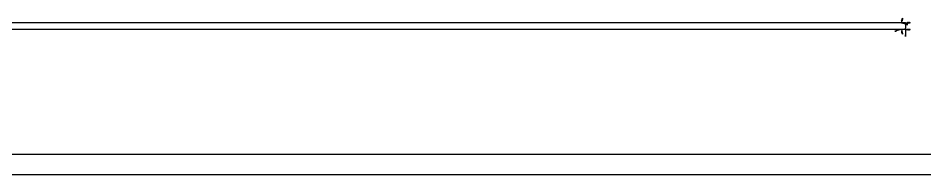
# Model space of a CAD drawing. Header units: millimetres. Extents: x -8665 to 13, y -124 to 125.
# Drawn here: x -2157 to -816, y -110 to 122 of the extents above; entities that cross this region are included whole.
import ezdxf

# ---------------------------------------------------------------- set-up
doc = ezdxf.new("R2010")
doc.units = ezdxf.units.MM
for name, color, linetype in [('AutoDetect_13_112', 1, 'Continuous'), ('AutoDetect_14_120', 1, 'Continuous'), ('AutoDetect_277_8', 1, 'Continuous'), ('AutoDetect_278_6', 1, 'Continuous'), ('KNOTENBLECH_ID_GUID_6B7FED3A_8994_4ed4_AF79_758A89B35B66', 1, 'Continuous')]:
    doc.layers.add(name, color=color, linetype=linetype)

# ---------------------------------------------------------------- blocks, each defined once
blk = doc.blocks.new('Kontrollpunkt')
at = {"color": 0}
for q in [(0, 6), (8, 0), (0, 0, 4)]:
    blk.add_line((0, 0), q, dxfattribs=at)
for points in [[(0.25, 8, -0.25), (-0.25, 8, -0.25), (-0.25, 8, 0.25), (0, 10, 0), (-0.25, 8, -0.25), (0.25, 8, 0.25), (0, 10, 0), (0.25, 8, -0.25), (0.25, 8, 0.25), (-0.25, 8, 0.25)], [(0.25, 6, -0.25), (-0.25, 6, -0.25), (-0.25, 6, 0.25), (0, 8, 0), (-0.25, 6, -0.25), (0.25, 6, 0.25), (0, 8, 0), (0.25, 6, -0.25), (0.25, 6, 0.25), (-0.25, 6, 0.25)], [(0.25, 0.25, 4), (-0.25, 0.25, 4), (-0.25, -0.25, 4), (0, 0, 6), (-0.25, 0.25, 4), (0.25, -0.25, 4), (0, 0, 6), (0.25, 0.25, 4), (0.25, -0.25, 4), (-0.25, -0.25, 4)], [(0.25, 0.25, 6), (-0.25, 0.25, 6), (-0.25, -0.25, 6), (0, 0, 8), (-0.25, 0.25, 6), (0.25, -0.25, 6), (0, 0, 8), (0.25, 0.25, 6), (0.25, -0.25, 6), (-0.25, -0.25, 6)], [(0.25, 0.25, 8), (-0.25, 0.25, 8), (-0.25, -0.25, 8), (0, 0, 10), (-0.25, 0.25, 8), (0.25, -0.25, 8), (0, 0, 10), (0.25, 0.25, 8), (0.25, -0.25, 8), (-0.25, -0.25, 8)], [(8, 0.25, -0.25), (8, 0.25, 0.25), (8, -0.25, 0.25), (10, 0, 0), (8, 0.25, 0.25), (8, -0.25, -0.25), (10, 0, 0), (8, 0.25, -0.25), (8, -0.25, -0.25), (8, -0.25, 0.25)]]:
    blk.add_polyline3d(points, dxfattribs=at)

msp = doc.modelspace()

# ---------------------------------------------------------------- linework, layer by layer
at = {"layer": 'AutoDetect_13_112', "color": 1}
msp.add_line((-845, 115, -220), (-2385, 115, -220), dxfattribs=at)
at = {"layer": 'AutoDetect_14_120', "color": 1}
msp.add_line((-845, 105, -220), (-2385, 105, -220), dxfattribs=at)
at = {"layer": 'AutoDetect_277_8', "color": 1}
msp.add_line((-20, -80, -220), (-2405, -80, -220), dxfattribs=at)
at = {"layer": 'AutoDetect_278_6', "color": 1}
msp.add_line((-20, -110, -220), (-2405, -110, -220), dxfattribs=at)

# ---------------------------------------------------------------- block references
at = {"layer": 'AutoDetect_13_112', "color": 1, "extrusion": (0.173648, 0.696364, 0.696364), "rotation": 180}
msp.add_blockref('Kontrollpunkt', (853.5, -92.2, -220.9), dxfattribs=at)
at = {"layer": 'AutoDetect_14_120', "color": 1, "extrusion": (0.173648, -0.696364, 0.696364), "rotation": 180}
msp.add_blockref('Kontrollpunkt', (-800.3, 56.4, -374.1), dxfattribs=at)
at = {"layer": 'KNOTENBLECH_ID_GUID_6B7FED3A_8994_4ed4_AF79_758A89B35B66', "color": 2, "extrusion": (0.707107, 0, 0.707107), "rotation": 180}
for p in [(115, 441.9, -753.1), (105, 441.9, -753.1)]:
    msp.add_blockref('Kontrollpunkt', p, dxfattribs=at)

doc.saveas('drawing.dxf')
